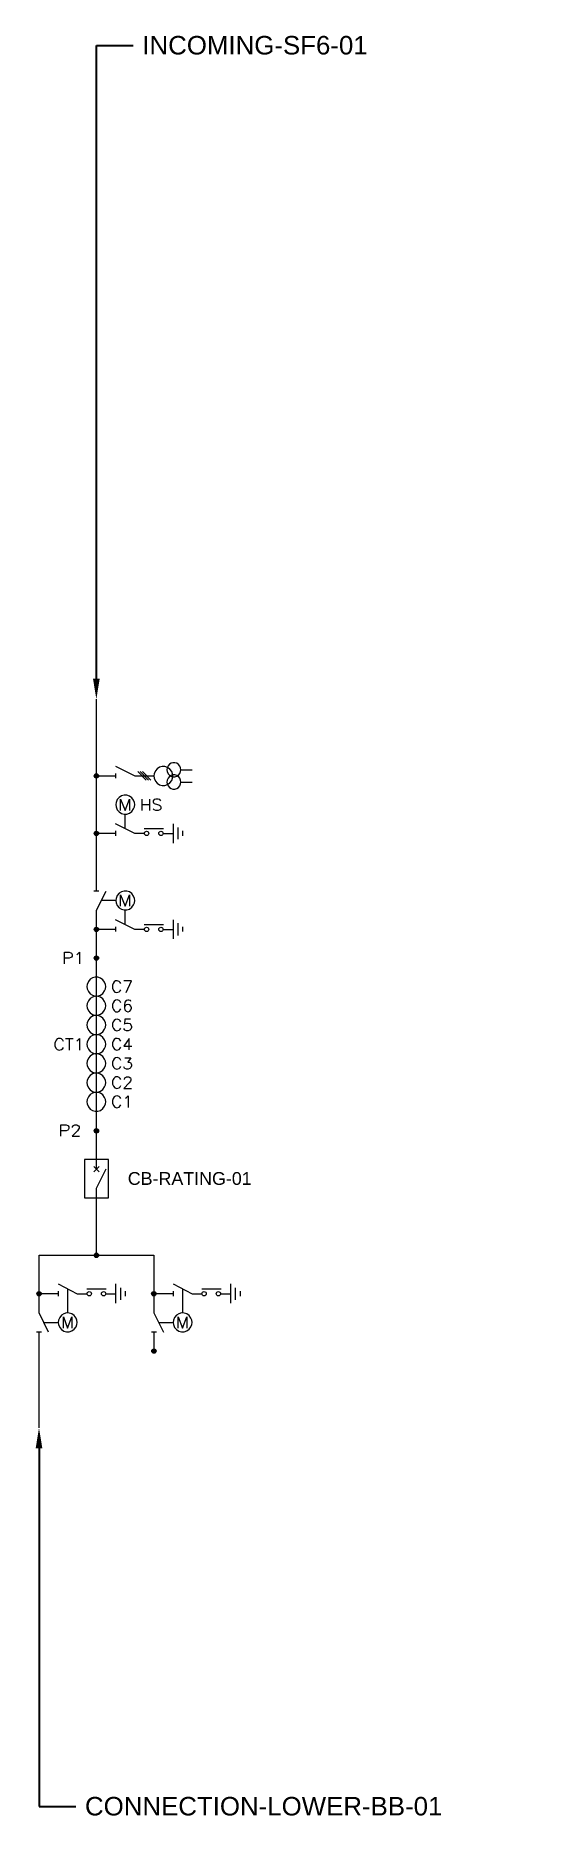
# Model space of a CAD drawing. Header units: millimetres. Extents: x -908 to 36, y -88 to 12791.
# Drawn here: x -4.8 to 35.5, y -87.8 to 51.9 of the extents above; entities outside this region: 1.
import ezdxf
from ezdxf import colors
from ezdxf.entities.mleader import LeaderData, LeaderLine
from ezdxf.math import Vec2, Vec3

# ---------------------------------------------------------------- set-up
doc = ezdxf.new("R2010")
doc.units = ezdxf.units.MM
for name, color, linetype in [('INCOMER', 7, 'Continuous'), ('PDF_Geometry', 7, 'Continuous'), ('PDF_Solid Fills', 7, 'Continuous'), ('TEMP_ZONE', 7, 'Continuous')]:
    doc.layers.add(name, color=color, linetype=linetype)
doc.styles.get("Standard").update_dxf_attribs({"font": 'arial.ttf'})

# ---------------------------------------------------------------- blocks, each defined once
blk = doc.blocks.new('A$Cf3c4bcf9')
at = {"layer": 'PDF_Geometry', "lineweight": 0}
for points in [[(1.31, 11.51), (1.27, 11.39), (1.27, 11.15)], [(1.91, 11.51), (1.86, 11.6), (1.78, 11.68)], [(2.33, 10.82), (2.75, 11.73), (2.16, 11.73)], [(1.31, 10.01), (1.27, 9.88), (1.27, 9.67)], [(1.78, 10.86), (1.86, 10.94), (1.91, 11.03)], [(1.91, 10.01), (1.86, 10.1), (1.78, 10.18)], [(2.71, 10.1), (2.67, 10.18), (2.54, 10.22), (2.46, 10.22), (2.33, 10.18), (2.24, 10.05), (2.2, 9.84), (2.2, 9.63), (2.24, 9.46), (2.33, 9.36), (2.46, 9.31), (2.5, 9.31), (2.63, 9.36), (2.71, 9.46), (2.75, 9.59), (2.75, 9.63), (2.71, 9.76), (2.63, 9.84), (2.5, 9.88), (2.46, 9.88), (2.33, 9.84), (2.24, 9.76), (2.2, 9.63)], [(1.31, 8.51), (1.27, 8.38), (1.27, 8.17)], [(1.78, 9.36), (1.86, 9.46), (1.91, 9.55)], [(1.91, 8.51), (1.86, 8.59), (1.78, 8.68)], [(2.67, 8.72), (2.24, 8.72), (2.2, 8.34), (2.24, 8.38), (2.37, 8.42), (2.5, 8.42), (2.63, 8.38), (2.71, 8.3), (2.75, 8.17), (2.75, 8.09), (2.71, 7.96), (2.63, 7.87), (2.5, 7.83), (2.37, 7.83), (2.24, 7.87), (2.2, 7.92), (2.16, 8)], [(-2.58, 6.98), (-2.62, 7.09), (-2.73, 7.18), (-2.81, 7.22), (-2.98, 7.22), (-3.07, 7.18), (-3.15, 7.09), (-3.2, 6.98), (-3.24, 6.86), (-3.24, 6.65)], [(-2.41, 7.22), (-1.82, 7.22)], [(-2.12, 7.22), (-2.12, 6.31)], [(-1.52, 7.03), (-1.44, 7.09), (-1.31, 7.22), (-1.31, 6.31)], [(1.31, 7.01), (1.27, 6.88), (1.27, 6.67)], [(1.78, 7.87), (1.86, 7.96), (1.91, 8.04)], [(1.91, 7.01), (1.86, 7.09), (1.78, 7.18)], [(2.58, 6.33), (2.58, 7.22), (2.16, 6.63), (2.79, 6.63)], [(-2.73, 6.35), (-2.62, 6.43), (-2.58, 6.52)], [(1.78, 6.37), (1.86, 6.46), (1.91, 6.54)], [(1.91, 5.5), (1.86, 5.59), (1.78, 5.67)], [(2.24, 5.71), (2.71, 5.71), (2.46, 5.38), (2.58, 5.38), (2.67, 5.33), (2.71, 5.29), (2.75, 5.16), (2.75, 5.08), (2.71, 4.95), (2.63, 4.87), (2.5, 4.83), (2.37, 4.83), (2.24, 4.87), (2.2, 4.91), (2.16, 5)], [(1.31, 5.5), (1.27, 5.38), (1.27, 5.16)], [(1.91, 4), (1.86, 4.09), (1.78, 4.17), (1.69, 4.23), (1.52, 4.23), (1.44, 4.17), (1.36, 4.09), (1.31, 4), (1.27, 3.87), (1.27, 3.66)], [(1.78, 4.87), (1.86, 4.95), (1.91, 5.04)], [(2.2, 4), (2.2, 4.04), (2.24, 4.13), (2.29, 4.17), (2.37, 4.23), (2.54, 4.23), (2.63, 4.17), (2.67, 4.13), (2.71, 4.04), (2.71, 3.96), (2.67, 3.87), (2.58, 3.75), (2.16, 3.32), (2.75, 3.32)], [(1.78, 3.37), (1.86, 3.45), (1.91, 3.53)], [(1.31, 2.52), (1.27, 2.37), (1.27, 2.16)], [(1.91, 2.52), (1.86, 2.6), (1.78, 2.69)], [(1.78, 1.86), (1.86, 1.95), (1.91, 2.03)], [(2.29, 2.56), (2.37, 2.6), (2.5, 2.73), (2.5, 1.82)]]:
    blk.add_lwpolyline(points, dxfattribs=at)
for points in [[(1.78, 11.68), (1.6, 11.81), (1.38, 11.71), (1.31, 11.51)], [(1.27, 11.15), (1.32, 10.91), (1.53, 10.7), (1.78, 10.86)], [(1.78, 10.18), (1.6, 10.31), (1.38, 10.2), (1.31, 10.01)], [(1.27, 9.67), (1.33, 9.43), (1.5, 9.18), (1.78, 9.36)], [(1.78, 8.68), (1.6, 8.8), (1.38, 8.7), (1.31, 8.51)], [(1.27, 8.17), (1.32, 7.92), (1.53, 7.71), (1.78, 7.87)], [(1.78, 7.18), (1.6, 7.3), (1.38, 7.2), (1.31, 7.01)], [(-3.24, 6.65), (-3.19, 6.4), (-2.98, 6.19), (-2.73, 6.35)], [(1.27, 6.67), (1.32, 6.42), (1.53, 6.21), (1.78, 6.37)], [(1.78, 5.67), (1.6, 5.8), (1.38, 5.69), (1.31, 5.5)], [(1.27, 5.16), (1.32, 4.91), (1.53, 4.71), (1.78, 4.87)], [(1.27, 3.66), (1.32, 3.41), (1.53, 3.21), (1.78, 3.37)], [(1.78, 2.69), (1.6, 2.81), (1.38, 2.71), (1.31, 2.52)], [(1.27, 2.16), (1.32, 1.91), (1.53, 1.7), (1.78, 1.86)]]:
    blk.add_open_spline(points, degree=3, dxfattribs=at)
blk = doc.blocks.new('A$Ca6efef83')
at = {"layer": 'PDF_Geometry', "lineweight": 0}
for points in [[(-2.5, 13.06), (-2.5, 13.97), (-2.12, 13.97), (-1.99, 13.93), (-1.95, 13.89), (-1.9, 13.8), (-1.9, 13.67), (-1.95, 13.59), (-1.99, 13.55), (-2.12, 13.5), (-2.5, 13.5)], [(-1.52, 13.8), (-1.44, 13.84), (-1.31, 13.97), (-1.31, 13.06)], [(-2.77, -0.42), (-2.77, 0.47), (-2.37, 0.47), (-2.24, 0.42), (-2.2, 0.38), (-2.16, 0.3), (-2.16, 0.17), (-2.2, 0.08), (-2.24, 0.04), (-2.37, 0), (-2.77, 0)], [(-1.86, 0.25), (-1.86, 0.3), (-1.82, 0.38), (-1.78, 0.42), (-1.69, 0.47), (-1.52, 0.47), (-1.44, 0.42), (-1.4, 0.38), (-1.35, 0.3), (-1.35, 0.21), (-1.4, 0.13), (-1.48, 0), (-1.9, -0.42), (-1.31, -0.42)]]:
    blk.add_lwpolyline(points, dxfattribs=at)
blk = doc.blocks.new('A$C3f74e656')
at = {"layer": 'PDF_Geometry', "lineweight": 0}
blk.add_lwpolyline([(0, 0), (0, 15.01)], dxfattribs=at)
blk = doc.blocks.new('INCOMER')
at = {"layer": 'PDF_Geometry', "lineweight": 0}
for points in [[(5.99, 51.75), (7.49, 50.99), (9, 50.99)], [(11.03, 51.18), (11.09, 51.33), (11.11, 51.48), (11.09, 51.63), (11.03, 51.77)], [(4.49, 50.99), (5.99, 50.99)], [(5.99, 51.18), (5.99, 50.82)], [(7.73, 51.33), (8.38, 50.67)], [(7.92, 51.33), (8.57, 50.67)], [(8.11, 51.33), (8.76, 50.67)], [(9.02, 51.16), (9, 50.99), (9.02, 50.82)], [(10.03, 51.63), (10.01, 51.48), (10.03, 51.33)], [(10.03, 50.67), (10.01, 50.52), (10.03, 50.38)], [(10.39, 50.65), (10.46, 50.82), (10.48, 50.99), (10.46, 51.16), (10.39, 51.33)], [(11.03, 50.23), (11.09, 50.38), (11.11, 50.52), (11.09, 50.67), (11.03, 50.82)], [(11.11, 51.48), (12, 51.48)], [(11.11, 50.52), (12, 50.52)], [(6.03, 48.92), (6.01, 48.75), (6.03, 48.58)], [(6.39, 48.3), (6.39, 49.19), (6.75, 48.3), (7.09, 49.19), (7.09, 48.3)], [(7.41, 48.41), (7.47, 48.58), (7.49, 48.75), (7.47, 48.92), (7.41, 49.09)], [(8.04, 49.19), (8.04, 48.3)], [(8.64, 49.19), (8.64, 48.3)], [(9.55, 49.06), (9.46, 49.15), (9.33, 49.19), (9.14, 49.19), (9.02, 49.15), (8.93, 49.06), (8.93, 48.98), (8.97, 48.89), (9.02, 48.85), (9.1, 48.81), (9.38, 48.73), (9.46, 48.68), (9.5, 48.64), (9.55, 48.56), (9.55, 48.43), (9.46, 48.34), (9.33, 48.3), (9.14, 48.3), (9.02, 48.34), (8.93, 48.43)], [(6.75, 46.88), (6.75, 48.01)], [(8.04, 48.77), (8.64, 48.77)], [(5.99, 46.5), (4.49, 46.5)], [(8.23, 46.5), (7.49, 46.5), (5.99, 47.24)], [(5.99, 46.69), (5.99, 46.31)], [(8.23, 46.88), (9.74, 46.88)], [(9.74, 46.5), (10.5, 46.5)], [(10.5, 47.24), (10.5, 45.74)], [(10.86, 46.97), (10.86, 46.04)], [(11.24, 46.69), (11.24, 46.31)], [(4.68, 41.99), (4.3, 41.99)], [(4.49, 20.26), (4.49, 40.49), (5.25, 41.99)], [(4.87, 41.28), (5.99, 41.28)], [(6.03, 41.42), (6.01, 41.25), (6.03, 41.08)], [(6.39, 40.81), (6.39, 41.7), (6.75, 40.81), (7.09, 41.7), (7.09, 40.81)], [(7.41, 40.92), (7.47, 41.08), (7.49, 41.25), (7.47, 41.42), (7.41, 41.59)], [(8.23, 38.99), (7.49, 38.99), (5.99, 39.75)], [(5.99, 39.18), (5.99, 38.82)], [(6.75, 39.37), (6.75, 40.49)], [(8.23, 39.37), (9.74, 39.37)], [(10.5, 39.75), (10.5, 38.25)], [(10.86, 39.48), (10.86, 38.52)], [(11.24, 39.18), (11.24, 38.82)], [(5.99, 38.99), (4.49, 38.99)], [(9.74, 38.99), (10.5, 38.99)], [(3.77, 34.69), (3.75, 34.52), (3.77, 34.35)], [(5.14, 34.18), (5.21, 34.35), (5.23, 34.52), (5.21, 34.69), (5.14, 34.86)], [(3.77, 33.19), (3.75, 33.02), (3.77, 32.85)], [(5.14, 32.68), (5.21, 32.85), (5.23, 33.02), (5.21, 33.19), (5.14, 33.36)], [(3.77, 31.69), (3.75, 31.52), (3.77, 31.35)], [(5.14, 31.18), (5.21, 31.35), (5.23, 31.52), (5.21, 31.69), (5.14, 31.86)], [(3.77, 30.18), (3.75, 30.01), (3.77, 29.84)], [(5.14, 29.68), (5.21, 29.84), (5.23, 30.01), (5.21, 30.18), (5.14, 30.35)], [(3.77, 28.68), (3.75, 28.51), (3.77, 28.34)], [(5.14, 28.17), (5.21, 28.34), (5.23, 28.51), (5.21, 28.68), (5.14, 28.85)], [(3.77, 27.18), (3.75, 27.01), (3.77, 26.84)], [(5.14, 26.67), (5.21, 26.84), (5.23, 27.01), (5.21, 27.18), (5.14, 27.35)], [(3.77, 25.68), (3.75, 25.51), (3.77, 25.34)], [(5.14, 25.17), (5.21, 25.34), (5.23, 25.51), (5.21, 25.68), (5.14, 25.84)], [(4.7, 20.45), (4.3, 20.04)], [(4.3, 20.45), (4.7, 20.04)], [(4.49, 13.5), (4.49, 18.75), (5.25, 20.26)], [(0.74, 7.49), (0, 9), (0, 13.5), (9, 13.5), (9, 9), (9.74, 7.49)], [(1.5, 11.26), (2.98, 10.5), (3.75, 10.5)], [(5.99, 11.26), (5.99, 9.76)], [(10.5, 11.26), (12, 10.5), (12.74, 10.5)], [(14.99, 11.26), (14.99, 9.76)], [(1.5, 10.5), (0, 10.5)], [(1.5, 10.69), (1.5, 10.31)], [(2.24, 10.88), (2.24, 9)], [(3.75, 10.88), (5.25, 10.88)], [(5.25, 10.5), (5.99, 10.5)], [(6.37, 10.96), (6.37, 10.03)], [(6.75, 10.69), (6.75, 10.31)], [(10.5, 10.5), (9, 10.5)], [(10.5, 10.69), (10.5, 10.31)], [(11.24, 10.88), (11.24, 9)], [(12.74, 10.88), (14.25, 10.88)], [(14.25, 10.5), (14.99, 10.5)], [(15.37, 10.96), (15.37, 10.03)], [(15.75, 10.69), (15.75, 10.31)], [(1.52, 8.42), (1.5, 8.25), (1.52, 8.09)], [(1.91, 7.81), (1.91, 8.7), (2.24, 7.81), (2.58, 8.7), (2.58, 7.81)], [(2.9, 7.92), (2.96, 8.09), (2.98, 8.25), (2.96, 8.42), (2.9, 8.59)], [(10.52, 8.42), (10.5, 8.25), (10.52, 8.09)], [(10.9, 7.81), (10.9, 8.7), (11.24, 7.81), (11.58, 8.7), (11.58, 7.81)], [(11.9, 7.92), (11.96, 8.09), (11.98, 8.25), (11.96, 8.42), (11.9, 8.59)], [(0.19, 7.49), (-0.19, 7.49)], [(0.36, 8.25), (1.5, 8.25)], [(9.19, 7.49), (8.81, 7.49)], [(9.38, 8.25), (10.5, 8.25)]]:
    blk.add_lwpolyline(points, dxfattribs=at)
blk.add_lwpolyline([(3.56, 21), (3.56, 17.99), (5.44, 17.99), (5.44, 21)], close=True, dxfattribs=at)
for centre in [(4.49, 50.99), (4.49, 46.5), (8.42, 46.5), (9.55, 46.5), (4.49, 38.99), (8.42, 38.99), (9.55, 38.99), (4.49, 36.75), (4.49, 23.24), (4.49, 13.5), (0, 10.5), (3.94, 10.5), (5.06, 10.5), (8.99, 10.5), (12.93, 10.5), (14.05, 10.5)]:
    blk.add_circle(centre, 0.17, dxfattribs=at)
for points in [[(10.39, 51.33), (10.06, 51.95), (9.2, 51.84), (9.02, 51.16)], [(11.03, 51.77), (10.78, 52.18), (10.16, 52.1), (10.03, 51.63)], [(9.02, 50.82), (9.2, 50.15), (10.06, 50.03), (10.39, 50.65)], [(10.03, 51.33), (10.16, 50.86), (10.78, 50.77), (11.03, 51.18)], [(11.03, 50.82), (10.78, 51.23), (10.16, 51.15), (10.03, 50.67)], [(10.03, 50.38), (10.16, 49.9), (10.78, 49.82), (11.03, 50.23)], [(7.41, 49.09), (7.07, 49.71), (6.22, 49.59), (6.03, 48.92)], [(6.03, 48.58), (6.22, 47.9), (7.07, 47.79), (7.41, 48.41)], [(7.41, 41.59), (7.07, 42.21), (6.22, 42.1), (6.03, 41.42)], [(6.03, 41.08), (6.22, 40.41), (7.07, 40.29), (7.41, 40.92)], [(5.14, 34.86), (4.81, 35.48), (3.95, 35.37), (3.77, 34.69)], [(3.77, 34.35), (3.95, 33.68), (4.81, 33.56), (5.14, 34.18)], [(5.14, 33.36), (4.81, 33.98), (3.95, 33.86), (3.77, 33.19)], [(3.77, 32.85), (3.95, 32.18), (4.81, 32.06), (5.14, 32.68)], [(5.14, 31.86), (4.81, 32.48), (3.95, 32.36), (3.77, 31.69)], [(3.77, 31.35), (3.95, 30.67), (4.81, 30.56), (5.14, 31.18)], [(5.14, 30.35), (4.81, 30.97), (3.95, 30.86), (3.77, 30.18)], [(3.77, 29.84), (3.95, 29.17), (4.81, 29.05), (5.14, 29.68)], [(5.14, 28.85), (4.81, 29.47), (3.95, 29.36), (3.77, 28.68)], [(3.77, 28.34), (3.95, 27.67), (4.81, 27.55), (5.14, 28.17)], [(5.14, 27.35), (4.81, 27.97), (3.95, 27.85), (3.77, 27.18)], [(3.77, 26.84), (3.95, 26.16), (4.81, 26.05), (5.14, 26.67)], [(5.14, 25.84), (4.81, 26.47), (3.95, 26.35), (3.77, 25.68)], [(3.77, 25.34), (3.95, 24.66), (4.81, 24.55), (5.14, 25.17)], [(2.9, 8.59), (2.56, 9.21), (1.71, 9.1), (1.52, 8.42)], [(11.9, 8.59), (11.56, 9.21), (10.7, 9.1), (10.52, 8.42)], [(1.52, 8.09), (1.71, 7.41), (2.56, 7.3), (2.9, 7.92)], [(10.52, 8.09), (10.7, 7.41), (11.56, 7.3), (11.9, 7.92)]]:
    blk.add_open_spline(points, degree=3, dxfattribs=at)
at = {"layer": 'PDF_Solid Fills', "lineweight": 0, "transparency": 33554559}
for points in [[(4.32, 51.03), (4.68, 51.01), (4.3, 51.01)], [(4.3, 51.01), (4.68, 50.97), (4.32, 50.97)], [(4.3, 51.01), (4.68, 51.01), (4.68, 50.97)], [(4.34, 51.1), (4.66, 51.08), (4.32, 51.08)], [(4.32, 51.08), (4.68, 51.03), (4.32, 51.03)], [(4.32, 51.08), (4.66, 51.08), (4.68, 51.03)], [(4.32, 51.03), (4.68, 51.03), (4.68, 51.01)], [(4.32, 50.97), (4.68, 50.95), (4.32, 50.95)], [(4.32, 50.97), (4.68, 50.97), (4.68, 50.95)], [(4.32, 50.95), (4.68, 50.93), (4.32, 50.93)], [(4.32, 50.95), (4.68, 50.95), (4.68, 50.93)], [(4.32, 50.93), (4.66, 50.91), (4.34, 50.91)], [(4.32, 50.93), (4.68, 50.93), (4.66, 50.91)], [(4.36, 51.14), (4.64, 51.12), (4.34, 51.12)], [(4.34, 51.12), (4.66, 51.1), (4.34, 51.1)], [(4.34, 51.12), (4.64, 51.12), (4.66, 51.1)], [(4.34, 51.1), (4.66, 51.1), (4.66, 51.08)], [(4.34, 50.91), (4.64, 50.88), (4.34, 50.88)], [(4.34, 50.91), (4.66, 50.91), (4.64, 50.88)], [(4.34, 50.88), (4.64, 50.86), (4.36, 50.86)], [(4.34, 50.88), (4.64, 50.88), (4.64, 50.86)], [(4.38, 51.16), (4.62, 51.14), (4.36, 51.14)], [(4.36, 51.14), (4.64, 51.14), (4.64, 51.12)], [(4.38, 51.16), (4.59, 51.16), (4.62, 51.14)], [(4.38, 50.86), (4.62, 50.84), (4.38, 50.84)], [(4.38, 50.86), (4.62, 50.86), (4.62, 50.84)], [(4.42, 51.18), (4.59, 51.16), (4.4, 51.16)], [(4.4, 50.84), (4.57, 50.82), (4.4, 50.82)], [(4.4, 50.84), (4.59, 50.84), (4.57, 50.82)], [(4.42, 51.18), (4.57, 51.18), (4.59, 51.16)], [(4.32, 46.55), (4.68, 46.5), (4.3, 46.5)], [(4.3, 46.5), (4.68, 46.46), (4.32, 46.46)], [(4.3, 46.5), (4.68, 46.5), (4.68, 46.46)], [(4.34, 46.61), (4.66, 46.57), (4.32, 46.57)], [(4.32, 46.57), (4.68, 46.55), (4.32, 46.55)], [(4.32, 46.57), (4.66, 46.57), (4.68, 46.55)], [(4.32, 46.55), (4.68, 46.55), (4.68, 46.5)], [(4.32, 46.46), (4.68, 46.44), (4.32, 46.44)], [(4.32, 46.46), (4.68, 46.46), (4.68, 46.44)], [(4.32, 46.44), (4.66, 46.42), (4.34, 46.42)], [(4.32, 46.44), (4.68, 46.44), (4.66, 46.42)], [(4.36, 46.63), (4.64, 46.61), (4.34, 46.61)], [(4.34, 46.61), (4.66, 46.61), (4.66, 46.57)], [(4.34, 46.42), (4.66, 46.4), (4.34, 46.4)], [(4.34, 46.42), (4.66, 46.42), (4.66, 46.4)], [(4.34, 46.4), (4.64, 46.38), (4.34, 46.38)], [(4.34, 46.4), (4.66, 46.4), (4.64, 46.38)], [(4.38, 46.65), (4.62, 46.63), (4.36, 46.63)], [(4.36, 46.63), (4.64, 46.63), (4.64, 46.61)], [(4.36, 46.38), (4.62, 46.35), (4.38, 46.35)], [(4.36, 46.38), (4.64, 46.38), (4.62, 46.35)], [(4.38, 46.65), (4.59, 46.65), (4.62, 46.63)], [(4.38, 46.35), (4.59, 46.33), (4.4, 46.33)], [(4.38, 46.35), (4.62, 46.35), (4.59, 46.33)], [(4.42, 46.67), (4.59, 46.65), (4.4, 46.65)], [(4.4, 46.33), (4.55, 46.31), (4.45, 46.31)], [(4.4, 46.33), (4.57, 46.33), (4.55, 46.31)], [(4.42, 46.67), (4.57, 46.67), (4.59, 46.65)], [(4.47, 46.69), (4.53, 46.67), (4.45, 46.67)], [(4.47, 46.69), (4.53, 46.69), (4.53, 46.67)], [(4.36, 39.14), (4.64, 39.12), (4.34, 39.12)], [(4.34, 39.12), (4.66, 39.09), (4.34, 39.09)], [(4.34, 39.12), (4.64, 39.12), (4.66, 39.09)], [(4.38, 39.16), (4.62, 39.14), (4.36, 39.14)], [(4.36, 39.14), (4.64, 39.14), (4.64, 39.12)], [(4.38, 39.16), (4.59, 39.16), (4.62, 39.14)], [(4.42, 39.18), (4.59, 39.16), (4.4, 39.16)], [(4.42, 39.18), (4.57, 39.18), (4.59, 39.16)], [(4.32, 39.03), (4.68, 39.01), (4.3, 39.01)], [(4.3, 39.01), (4.68, 38.97), (4.32, 38.97)], [(4.3, 39.01), (4.68, 39.01), (4.68, 38.97)], [(4.34, 39.09), (4.66, 39.07), (4.32, 39.07)], [(4.32, 39.07), (4.68, 39.05), (4.32, 39.05)], [(4.32, 39.07), (4.66, 39.07), (4.68, 39.05)], [(4.32, 39.05), (4.68, 39.03), (4.32, 39.03)], [(4.32, 39.05), (4.68, 39.05), (4.68, 39.03)], [(4.32, 39.03), (4.68, 39.03), (4.68, 39.01)], [(4.32, 38.97), (4.68, 38.95), (4.32, 38.95)], [(4.32, 38.97), (4.68, 38.97), (4.68, 38.95)], [(4.32, 38.95), (4.66, 38.9), (4.34, 38.9)], [(4.32, 38.95), (4.68, 38.95), (4.66, 38.9)], [(4.34, 39.09), (4.66, 39.09), (4.66, 39.07)], [(4.34, 38.9), (4.64, 38.88), (4.34, 38.88)], [(4.34, 38.9), (4.66, 38.9), (4.64, 38.88)], [(4.36, 38.88), (4.62, 38.86), (4.38, 38.86)], [(4.36, 38.88), (4.64, 38.88), (4.62, 38.86)], [(4.38, 38.86), (4.62, 38.84), (4.38, 38.84)], [(4.38, 38.86), (4.62, 38.86), (4.62, 38.84)], [(4.4, 38.84), (4.55, 38.82), (4.45, 38.82)], [(4.4, 38.84), (4.57, 38.84), (4.55, 38.82)], [(4.32, 36.79), (4.68, 36.75), (4.3, 36.75)], [(4.3, 36.75), (4.68, 36.7), (4.32, 36.7)], [(4.3, 36.75), (4.68, 36.75), (4.68, 36.7)], [(4.34, 36.83), (4.68, 36.81), (4.32, 36.81)], [(4.32, 36.81), (4.68, 36.79), (4.32, 36.79)], [(4.32, 36.81), (4.68, 36.81), (4.68, 36.79)], [(4.32, 36.79), (4.68, 36.79), (4.68, 36.75)], [(4.32, 36.7), (4.66, 36.68), (4.32, 36.68)], [(4.32, 36.7), (4.68, 36.7), (4.66, 36.68)], [(4.32, 36.68), (4.66, 36.64), (4.34, 36.64)], [(4.32, 36.68), (4.66, 36.68), (4.66, 36.64)], [(4.34, 36.87), (4.66, 36.85), (4.34, 36.85)], [(4.34, 36.87), (4.64, 36.87), (4.66, 36.85)], [(4.34, 36.85), (4.66, 36.83), (4.34, 36.83)], [(4.34, 36.85), (4.66, 36.85), (4.66, 36.83)], [(4.34, 36.83), (4.66, 36.83), (4.68, 36.81)], [(4.34, 36.64), (4.64, 36.62), (4.36, 36.62)], [(4.34, 36.64), (4.64, 36.64), (4.64, 36.62)], [(4.38, 36.89), (4.64, 36.87), (4.36, 36.87)], [(4.36, 36.62), (4.59, 36.6), (4.38, 36.6)], [(4.36, 36.62), (4.62, 36.62), (4.59, 36.6)], [(4.4, 36.91), (4.62, 36.89), (4.38, 36.89)], [(4.38, 36.89), (4.62, 36.89), (4.64, 36.87)], [(4.45, 36.94), (4.57, 36.91), (4.4, 36.91)], [(4.4, 36.91), (4.59, 36.91), (4.62, 36.89)], [(4.4, 36.6), (4.57, 36.58), (4.42, 36.58)], [(4.4, 36.6), (4.59, 36.6), (4.57, 36.58)], [(4.45, 36.94), (4.55, 36.94), (4.57, 36.91)], [(4.45, 36.58), (4.53, 36.55), (4.47, 36.55)], [(4.45, 36.58), (4.53, 36.58), (4.53, 36.55)], [(4.32, 23.28), (4.68, 23.24), (4.3, 23.24)], [(4.3, 23.24), (4.68, 23.22), (4.32, 23.22)], [(4.3, 23.24), (4.68, 23.24), (4.68, 23.22)], [(4.34, 23.35), (4.68, 23.3), (4.32, 23.3)], [(4.32, 23.3), (4.68, 23.28), (4.32, 23.28)], [(4.32, 23.3), (4.68, 23.3), (4.68, 23.28)], [(4.32, 23.28), (4.68, 23.28), (4.68, 23.24)], [(4.32, 23.22), (4.68, 23.2), (4.32, 23.2)], [(4.32, 23.22), (4.68, 23.22), (4.68, 23.2)], [(4.32, 23.2), (4.66, 23.18), (4.32, 23.18)], [(4.32, 23.2), (4.68, 23.2), (4.66, 23.18)], [(4.32, 23.18), (4.66, 23.16), (4.34, 23.16)], [(4.32, 23.18), (4.66, 23.18), (4.66, 23.16)], [(4.34, 23.37), (4.66, 23.35), (4.34, 23.35)], [(4.34, 23.37), (4.64, 23.37), (4.66, 23.35)], [(4.34, 23.35), (4.66, 23.35), (4.68, 23.3)], [(4.34, 23.16), (4.64, 23.14), (4.34, 23.14)], [(4.34, 23.16), (4.66, 23.16), (4.64, 23.14)], [(4.34, 23.14), (4.64, 23.11), (4.36, 23.11)], [(4.34, 23.14), (4.64, 23.14), (4.64, 23.11)], [(4.38, 23.39), (4.64, 23.37), (4.36, 23.37)], [(4.36, 23.11), (4.59, 23.09), (4.38, 23.09)], [(4.36, 23.11), (4.62, 23.11), (4.59, 23.09)], [(4.38, 23.41), (4.62, 23.39), (4.38, 23.39)], [(4.38, 23.41), (4.62, 23.41), (4.62, 23.39)], [(4.38, 23.39), (4.62, 23.39), (4.64, 23.37)], [(4.45, 23.43), (4.57, 23.41), (4.4, 23.41)], [(4.4, 23.09), (4.57, 23.07), (4.42, 23.07)], [(4.4, 23.09), (4.59, 23.09), (4.57, 23.07)], [(4.45, 23.43), (4.55, 23.43), (4.57, 23.41)], [(4.32, 13.55), (4.68, 13.5), (4.3, 13.5)], [(4.3, 13.5), (4.68, 13.48), (4.32, 13.48)], [(4.3, 13.5), (4.68, 13.5), (4.68, 13.48)], [(4.34, 13.61), (4.66, 13.59), (4.32, 13.59)], [(4.32, 13.59), (4.66, 13.57), (4.32, 13.57)], [(4.32, 13.59), (4.66, 13.59), (4.66, 13.57)], [(4.32, 13.57), (4.68, 13.55), (4.32, 13.55)], [(4.32, 13.57), (4.66, 13.57), (4.68, 13.55)], [(4.32, 13.55), (4.68, 13.55), (4.68, 13.5)], [(4.32, 13.48), (4.68, 13.44), (4.32, 13.44)], [(4.32, 13.48), (4.68, 13.48), (4.68, 13.44)], [(4.32, 13.44), (4.66, 13.42), (4.34, 13.42)], [(4.32, 13.44), (4.68, 13.44), (4.66, 13.42)], [(4.36, 13.63), (4.64, 13.61), (4.34, 13.61)], [(4.34, 13.61), (4.66, 13.61), (4.66, 13.59)], [(4.34, 13.42), (4.66, 13.4), (4.34, 13.4)], [(4.34, 13.42), (4.66, 13.42), (4.66, 13.4)], [(4.34, 13.4), (4.64, 13.38), (4.34, 13.38)], [(4.34, 13.4), (4.66, 13.4), (4.64, 13.38)], [(4.38, 13.65), (4.62, 13.63), (4.36, 13.63)], [(4.36, 13.63), (4.64, 13.63), (4.64, 13.61)], [(4.36, 13.38), (4.62, 13.36), (4.38, 13.36)], [(4.36, 13.38), (4.64, 13.38), (4.62, 13.36)], [(4.38, 13.65), (4.59, 13.65), (4.62, 13.63)], [(4.38, 13.36), (4.59, 13.33), (4.4, 13.33)], [(4.38, 13.36), (4.62, 13.36), (4.59, 13.33)], [(4.42, 13.67), (4.59, 13.65), (4.4, 13.65)], [(4.4, 13.33), (4.55, 13.31), (4.45, 13.31)], [(4.4, 13.33), (4.57, 13.33), (4.55, 13.31)], [(4.45, 13.69), (4.55, 13.67), (4.42, 13.67)], [(4.42, 13.67), (4.57, 13.67), (4.59, 13.65)], [(4.45, 13.69), (4.53, 13.69), (4.55, 13.67)], [(-0.17, 10.58), (0.17, 10.54), (-0.19, 10.54)], [(-0.19, 10.54), (0.19, 10.52), (-0.19, 10.52)], [(-0.19, 10.54), (0.17, 10.54), (0.19, 10.52)], [(-0.19, 10.52), (0.19, 10.5), (-0.19, 10.5)], [(-0.19, 10.52), (0.19, 10.52), (0.19, 10.5)], [(-0.19, 10.5), (0.17, 10.48), (-0.19, 10.48)], [(-0.19, 10.5), (0.19, 10.5), (0.17, 10.48)], [(-0.19, 10.48), (0.17, 10.44), (-0.19, 10.44)], [(-0.19, 10.48), (0.17, 10.48), (0.17, 10.44)], [(-0.19, 10.44), (0.15, 10.41), (-0.17, 10.41)], [(-0.19, 10.44), (0.17, 10.44), (0.15, 10.41)], [(-0.17, 10.6), (0.17, 10.58), (-0.17, 10.58)], [(-0.17, 10.6), (0.15, 10.6), (0.17, 10.58)], [(-0.17, 10.58), (0.17, 10.58), (0.17, 10.54)], [(-0.17, 10.41), (0.15, 10.39), (-0.15, 10.39)], [(-0.17, 10.41), (0.15, 10.41), (0.15, 10.39)], [(-0.13, 10.65), (0.13, 10.63), (-0.15, 10.63)], [(-0.15, 10.63), (0.15, 10.6), (-0.15, 10.6)], [(-0.15, 10.63), (0.13, 10.63), (0.15, 10.6)], [(-0.15, 10.39), (0.13, 10.37), (-0.15, 10.37)], [(-0.15, 10.39), (0.15, 10.39), (0.13, 10.37)], [(-0.15, 10.37), (0.11, 10.35), (-0.13, 10.35)], [(-0.15, 10.37), (0.13, 10.37), (0.11, 10.35)], [(-0.13, 10.65), (0.13, 10.65), (0.13, 10.63)], [(-0.13, 10.35), (0.09, 10.33), (-0.1, 10.33)], [(-0.13, 10.35), (0.11, 10.35), (0.09, 10.33)], [(-0.1, 10.67), (0.11, 10.65), (-0.1, 10.65)], [(-0.1, 10.67), (0.09, 10.67), (0.11, 10.65)], [(-0.04, 10.69), (0.06, 10.67), (-0.06, 10.67)], [(-0.04, 10.69), (0.02, 10.69), (0.06, 10.67)], [(-0.04, 10.33), (0.02, 10.31), (-0.02, 10.31)], [(-0.04, 10.33), (0.04, 10.33), (0.02, 10.31)], [(8.83, 10.58), (9.17, 10.54), (8.81, 10.54)], [(8.81, 10.54), (9.19, 10.52), (8.81, 10.52)], [(8.81, 10.54), (9.19, 10.54), (9.19, 10.52)], [(8.81, 10.52), (9.19, 10.5), (8.81, 10.5)], [(8.81, 10.52), (9.19, 10.52), (9.19, 10.5)], [(8.81, 10.5), (9.19, 10.48), (8.81, 10.48)], [(8.81, 10.5), (9.19, 10.5), (9.19, 10.48)], [(8.81, 10.48), (9.17, 10.44), (8.81, 10.44)], [(8.81, 10.48), (9.19, 10.48), (9.17, 10.44)], [(8.85, 10.6), (9.17, 10.58), (8.83, 10.58)], [(8.83, 10.58), (9.17, 10.58), (9.17, 10.54)], [(8.83, 10.44), (9.17, 10.41), (8.83, 10.41)], [(8.83, 10.44), (9.17, 10.44), (9.17, 10.41)], [(8.83, 10.41), (9.14, 10.39), (8.85, 10.39)], [(8.83, 10.41), (9.17, 10.41), (9.14, 10.39)], [(8.87, 10.63), (9.14, 10.6), (8.85, 10.6)], [(8.85, 10.6), (9.14, 10.6), (9.17, 10.58)], [(8.85, 10.39), (9.12, 10.37), (8.85, 10.37)], [(8.85, 10.39), (9.14, 10.39), (9.12, 10.37)], [(8.85, 10.37), (9.12, 10.35), (8.87, 10.35)], [(8.85, 10.37), (9.12, 10.37), (9.12, 10.35)], [(8.87, 10.65), (9.12, 10.63), (8.87, 10.63)], [(8.87, 10.65), (9.12, 10.65), (9.12, 10.63)], [(8.87, 10.63), (9.12, 10.63), (9.14, 10.6)], [(8.89, 10.67), (9.1, 10.65), (8.89, 10.65)], [(8.89, 10.67), (9.1, 10.67), (9.1, 10.65)], [(8.89, 10.35), (9.08, 10.33), (8.91, 10.33)], [(8.89, 10.35), (9.1, 10.35), (9.08, 10.33)], [(8.95, 10.69), (9.06, 10.67), (8.93, 10.67)], [(8.95, 10.69), (9.04, 10.69), (9.06, 10.67)], [(8.95, 10.33), (9.02, 10.31), (8.98, 10.31)], [(8.95, 10.33), (9.04, 10.33), (9.02, 10.31)]]:
    blk.add_solid(points, dxfattribs=at)
blk.add_blockref('A$C3f74e656', (4.49, 41.99))
at = {"layer": 'INCOMER'}
for name in ['A$Ca6efef83', 'A$Cf3c4bcf9']:
    blk.add_blockref(name, (4.49, 23.24), dxfattribs=at)
blk = doc.blocks.new('34')
at = {"layer": 'PDF_Geometry', "lineweight": 18}
blk.add_lwpolyline([(-0.04, 0), (-0.04, 0.11), (0, 0), (0.04, 0.11), (0.04, 0)], dxfattribs=at)
blk = doc.blocks.new('A$Cafd3346f')
blk.add_blockref('34', (0, 0))

msp = doc.modelspace()

# ---------------------------------------------------------------- linework, layer by layer
at = {"layer": 'PDF_Geometry', "lineweight": 0}
for points in [[(-4.49, -57), (-4.49, -49.51)], [(4.51, -49.51), (4.51, -50.99)]]:
    msp.add_lwpolyline(points, dxfattribs=at)
msp.add_circle((4.51, -50.99), 0.17, dxfattribs=at)
at = {"layer": 'PDF_Solid Fills', "lineweight": 0, "transparency": 33554559}
for points in [[(4.34, -50.93), (4.68, -50.95), (4.32, -50.95)], [(4.32, -50.95), (4.7, -50.97), (4.32, -50.97)], [(4.32, -50.95), (4.68, -50.95), (4.7, -50.97)], [(4.32, -50.97), (4.7, -50.99), (4.32, -50.99)], [(4.32, -50.97), (4.7, -50.97), (4.7, -50.99)], [(4.32, -50.99), (4.7, -51.03), (4.32, -51.03)], [(4.32, -50.99), (4.7, -50.99), (4.7, -51.03)], [(4.32, -51.03), (4.68, -51.05), (4.32, -51.05)], [(4.32, -51.03), (4.7, -51.03), (4.68, -51.05)], [(4.36, -50.91), (4.68, -50.93), (4.34, -50.93)], [(4.34, -50.93), (4.68, -50.93), (4.68, -50.95)], [(4.34, -51.05), (4.68, -51.1), (4.34, -51.1)], [(4.34, -51.05), (4.68, -51.05), (4.68, -51.1)], [(4.34, -51.1), (4.66, -51.12), (4.36, -51.12)], [(4.34, -51.1), (4.68, -51.1), (4.66, -51.12)], [(4.38, -50.86), (4.66, -50.88), (4.36, -50.88)], [(4.36, -50.88), (4.66, -50.91), (4.36, -50.91)], [(4.36, -50.88), (4.66, -50.88), (4.66, -50.91)], [(4.36, -50.91), (4.66, -50.91), (4.68, -50.93)], [(4.36, -51.12), (4.64, -51.14), (4.38, -51.14)], [(4.36, -51.12), (4.64, -51.12), (4.64, -51.14)], [(4.4, -50.84), (4.64, -50.86), (4.38, -50.86)], [(4.38, -50.86), (4.64, -50.86), (4.66, -50.88)], [(4.42, -50.82), (4.62, -50.84), (4.4, -50.84)], [(4.4, -50.84), (4.62, -50.84), (4.64, -50.86)], [(4.4, -51.14), (4.59, -51.16), (4.42, -51.16)], [(4.4, -51.14), (4.62, -51.14), (4.59, -51.16)], [(4.42, -50.82), (4.57, -50.82), (4.62, -50.84)], [(4.42, -51.16), (4.57, -51.18), (4.45, -51.18)], [(4.42, -51.16), (4.59, -51.16), (4.57, -51.18)]]:
    msp.add_solid(points, dxfattribs=at)

# ---------------------------------------------------------------- block references
at = {"layer": 'INCOMER'}
msp.add_blockref('INCOMER', (-4.49, -57), dxfattribs=at)
at = {"layer": 'TEMP_ZONE'}
msp.add_blockref('A$Cafd3346f', (-908.1, 837.67), dxfattribs=at)

# ---------------------------------------------------------------- texts
at = {"layer": 'INCOMER'}
msp.add_attdef('CB-RATING-01', (2.46, -37.99), '', height=1, dxfattribs=at)

# ---------------------------------------------------------------- leaders
ml = msp.add_multileader_mtext('Standard', dxfattribs=at)
ml.set_content('INCOMING-SF6-01', color=256)
ml.set_leader_properties()
ml.build(insert=Vec2(0, 0))
ml.multileader.update_dxf_attribs({"dogleg_length": 0.36, "arrow_head_size": 1.6})
ctx = ml.context
ctx.base_point, ctx.char_height, ctx.arrow_head_size, ctx.landing_gap_size = Vec3(2.88, 51.13), 1.448, 1.6, 0.72
notes = []
notes.append((ctx, [(0, (1, 1, 0), (0, 51.13), (1, 0), 2.88, [(0, [(0, 0)], 0, [])])]))
ctx.mtext.insert, ctx.mtext.flow_direction = Vec3(3.6, 51.87), 5
ml = msp.add_multileader_mtext('Standard', dxfattribs=at)
ml.set_content('CONNECTION-LOWER-BB-01', color=256)
ml.set_leader_properties()
ml.build(insert=Vec2(0, 0))
ml.multileader.update_dxf_attribs({"dogleg_length": 0.36, "arrow_head_size": 1.6})
ctx = ml.context
ctx.base_point, ctx.char_height, ctx.arrow_head_size, ctx.landing_gap_size, ctx.plane_origin = Vec3(-1.61, -86.6), 1.448, 1.6, 0.72, Vec3(-4.49, -57)
notes.append((ctx, [(0, (1, 1, 0), (-4.49, -86.6), (1, 0), 2.88, [(0, [(-4.49, -57)], 0, [])])]))
ctx.mtext.insert, ctx.mtext.flow_direction = Vec3(-0.89, -85.86), 5
for ctx, leaders in notes:
    for number, flags, end, landing, length, lines in leaders:
        leader = LeaderData()
        leader.index, (leader.has_last_leader_line, leader.has_dogleg_vector, leader.attachment_direction) = number, flags
        leader.last_leader_point, leader.dogleg_vector, leader.dogleg_length = Vec3(end), Vec3(landing), length
        for number, points, colour, breaks in lines:
            line = LeaderLine()
            line.index, line.vertices, line.color, line.breaks = number, Vec3.list(points), colors.encode_raw_color(colour), breaks
            leader.lines.append(line)
        ctx.leaders.append(leader)

doc.saveas('drawing.dxf')
